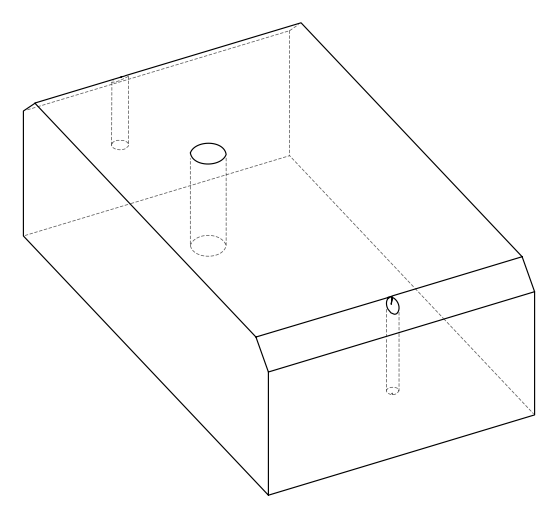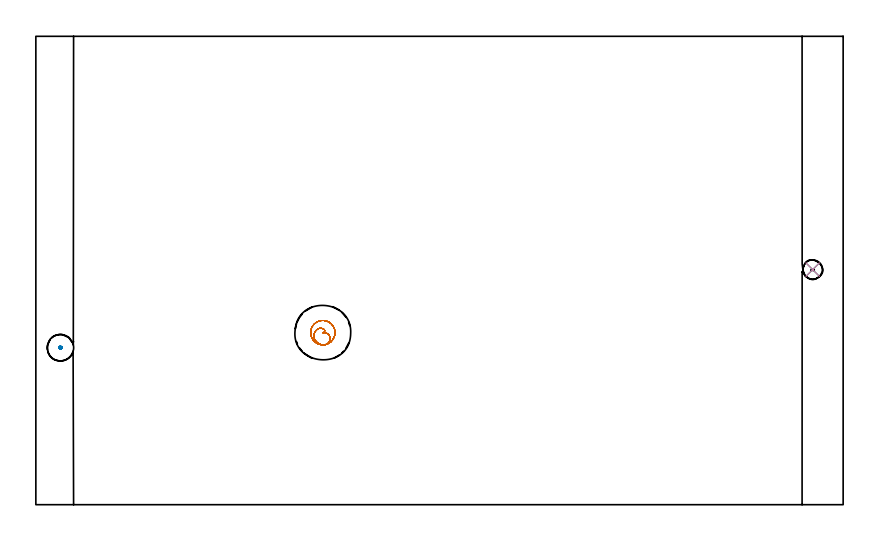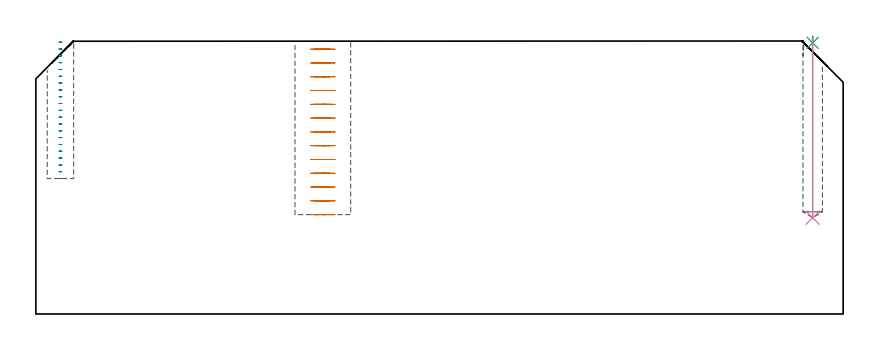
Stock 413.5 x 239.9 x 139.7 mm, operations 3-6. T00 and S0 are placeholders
(PLAN: 6 operations, 4 tool changes, 34 min)
(1 AREA_MILL | FG_CHAMFER_SURFACE | UGT0205_001 | 15.66 min | 52895 mm3)
(2 AREA_MILL_1 | FG_CHAMFER_SURFACE_1 | UGT0205_001 | 13.8 min | 44658 mm3)
(3 MILL_BLIND_HOLE_FROM_SOLID_MATERIAL | STEP1POCKET | NXT0201_012 | Spiral | 3.53 min | 56625 mm3)
(4 MILL_BLIND_HOLE_FROM_SOLID_MATERIAL_1 | STEP1POCKET_1 | NXT0201_011 | Spiral | 0.61 min | 9109 mm3)
(5 SPOT_DRILL | STEP1POCKET_2 | NXT0321_9005460120000 | 0.03 min | 0 mm3)
(6 DRILL_BLIND_HOLE_INTO_CENTER | STEP1POCKET_2 | UGT0301_495 | 0.37 min | 6479 mm3)
(TOOL UGT0205_001 | Chamfer Mill 20 x 3 x 45 deg. | D20 FL50 Z2)
(TOOL NXT0201_012 | ENDMILL 16mm [2P460-1600-NA 1630] | D16 FL38 Z6)
(TOOL NXT0201_011 | ENDMILL 12mm [2P460-1200-NA 1630] | D12 FL38 Z6)
(TOOL NXT0321_9005460120000 | NC Spot Drill, 142deg, 12mm, Carbide, Uncoated | D12 PA142 FL30 Z2)
(TOOL UGT0301_495 | Carbide Drill 10.0 mm | D10 PA118 FL90.5 Z2)
(OP 3 MILL_BLIND_HOLE_FROM_SOLID_MATERIAL)
G17 G21 G94 G90
T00 M6
G54
G17 G0 G90 X147. Y88.1 S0 M3
G43 Z149.7 H1
Z135.638
G94 G3 X147.606 Y89.794 R0.955 F250.
X144.584 Y90.082 R2.72
X142.787 Y84.775 R4.121
X148.219 Y81.97 R4.904
X153.13 Y89.319 R6.25
X148.219 Y81.97 R-6.25
X150.675 Y85.645 R3.125
X147. Y88.1 R3.125
G0 Z128.577
G3 X147.606 Y89.794 R0.955
X144.584 Y90.082 R2.72
X142.787 Y84.775 R4.121
X148.219 Y81.97 R4.904
X153.13 Y89.319 R6.25
X148.219 Y81.97 R-6.25
X150.675 Y85.645 R3.125
X147. Y88.1 R3.125
G0 Z121.515
G3 X147.606 Y89.794 R0.955
X144.584 Y90.082 R2.72
X142.787 Y84.775 R4.121
X148.219 Y81.97 R4.904
X153.13 Y89.319 R6.25
X148.219 Y81.97 R-6.25
X150.675 Y85.645 R3.125
X147. Y88.1 R3.125
G0 Z114.454
G3 X147.606 Y89.794 R0.955
X144.584 Y90.082 R2.72
X142.787 Y84.775 R4.121
X148.219 Y81.97 R4.904
X153.13 Y89.319 R6.25
X148.219 Y81.97 R-6.25
X150.675 Y85.645 R3.125
X147. Y88.1 R3.125
G0 Z107.392
G3 X147.606 Y89.794 R0.955
X144.584 Y90.082 R2.72
X142.787 Y84.775 R4.121
X148.219 Y81.97 R4.904
X153.13 Y89.319 R6.25
X148.219 Y81.97 R-6.25
X150.675 Y85.645 R3.125
X147. Y88.1 R3.125
G0 Z100.331
G3 X147.606 Y89.794 R0.955
X144.584 Y90.082 R2.72
X142.787 Y84.775 R4.121
X148.219 Y81.97 R4.904
X153.13 Y89.319 R6.25
X148.219 Y81.97 R-6.25
X150.675 Y85.645 R3.125
X147. Y88.1 R3.125
G0 Z93.269
G3 X147.606 Y89.794 R0.955
X144.584 Y90.082 R2.72
X142.787 Y84.775 R4.121
X148.219 Y81.97 R4.904
X153.13 Y89.319 R6.25
X148.219 Y81.97 R-6.25
X150.675 Y85.645 R3.125
X147. Y88.1 R3.125
G0 Z86.208
G3 X147.606 Y89.794 R0.955
X144.584 Y90.082 R2.72
X142.787 Y84.775 R4.121
X148.219 Y81.97 R4.904
X153.13 Y89.319 R6.25
X148.219 Y81.97 R-6.25
X150.675 Y85.645 R3.125
X147. Y88.1 R3.125
G0 Z79.146
G3 X147.606 Y89.794 R0.955
X144.584 Y90.082 R2.72
X142.787 Y84.775 R4.121
X148.219 Y81.97 R4.904
X153.13 Y89.319 R6.25
X148.219 Y81.97 R-6.25
X150.675 Y85.645 R3.125
X147. Y88.1 R3.125
G0 Z72.085
G3 X147.606 Y89.794 R0.955
X144.584 Y90.082 R2.72
X142.787 Y84.775 R4.121
X148.219 Y81.97 R4.904
X153.13 Y89.319 R6.25
X148.219 Y81.97 R-6.25
X150.675 Y85.645 R3.125
X147. Y88.1 R3.125
G0 Z65.023
G3 X147.606 Y89.794 R0.955
X144.584 Y90.082 R2.72
X142.787 Y84.775 R4.121
X148.219 Y81.97 R4.904
X153.13 Y89.319 R6.25
X148.219 Y81.97 R-6.25
X150.675 Y85.645 R3.125
X147. Y88.1 R3.125
G0 Z57.962
G3 X147.606 Y89.794 R0.955
X144.584 Y90.082 R2.72
X142.787 Y84.775 R4.121
X148.219 Y81.97 R4.904
X153.13 Y89.319 R6.25
X148.219 Y81.97 R-6.25
X150.675 Y85.645 R3.125
X147. Y88.1 R3.125
G0 Z50.9
G3 X147.606 Y89.794 R0.955
X144.584 Y90.082 R2.72
X142.787 Y84.775 R4.121
X148.219 Y81.97 R4.904
X153.13 Y89.319 R6.25
X148.219 Y81.97 R-6.25
X150.675 Y85.645 R3.125
X147. Y88.1 R3.125
G0 Z149.7
M5
M2
(OP 4 MILL_BLIND_HOLE_FROM_SOLID_MATERIAL_1)
G17 G21 G94 G90
T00 M6
G54
G17 G0 G90 X12.6 Y80.4 S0 M3
G43 Z149.7 H1
Z139.21
G94 G3 X12.975 Y80.775 R0.375 F250.
X12.6 Y81.15 R0.375
X11.85 Y80.4 R0.75
X12.6 Y81.15 R-0.75
X12.225 Y80.775 R0.375
X12.6 Y80.4 R0.375
G0 Z135.719
G3 X12.975 Y80.775 R0.375
X12.6 Y81.15 R0.375
X11.85 Y80.4 R0.75
X12.6 Y81.15 R-0.75
X12.225 Y80.775 R0.375
X12.6 Y80.4 R0.375
G0 Z132.229
G3 X12.975 Y80.775 R0.375
X12.6 Y81.15 R0.375
X11.85 Y80.4 R0.75
X12.6 Y81.15 R-0.75
X12.225 Y80.775 R0.375
X12.6 Y80.4 R0.375
G0 Z128.738
G3 X12.975 Y80.775 R0.375
X12.6 Y81.15 R0.375
X11.85 Y80.4 R0.75
X12.6 Y81.15 R-0.75
X12.225 Y80.775 R0.375
X12.6 Y80.4 R0.375
G0 Z125.248
G3 X12.975 Y80.775 R0.375
X12.6 Y81.15 R0.375
X11.85 Y80.4 R0.75
X12.6 Y81.15 R-0.75
X12.225 Y80.775 R0.375
X12.6 Y80.4 R0.375
G0 Z121.757
G3 X12.975 Y80.775 R0.375
X12.6 Y81.15 R0.375
X11.85 Y80.4 R0.75
X12.6 Y81.15 R-0.75
X12.225 Y80.775 R0.375
X12.6 Y80.4 R0.375
G0 Z118.267
G3 X12.975 Y80.775 R0.375
X12.6 Y81.15 R0.375
X11.85 Y80.4 R0.75
X12.6 Y81.15 R-0.75
X12.225 Y80.775 R0.375
X12.6 Y80.4 R0.375
G0 Z114.776
G3 X12.975 Y80.775 R0.375
X12.6 Y81.15 R0.375
X11.85 Y80.4 R0.75
X12.6 Y81.15 R-0.75
X12.225 Y80.775 R0.375
X12.6 Y80.4 R0.375
G0 Z111.286
G3 X12.975 Y80.775 R0.375
X12.6 Y81.15 R0.375
X11.85 Y80.4 R0.75
X12.6 Y81.15 R-0.75
X12.225 Y80.775 R0.375
X12.6 Y80.4 R0.375
G0 Z107.795
G3 X12.975 Y80.775 R0.375
X12.6 Y81.15 R0.375
X11.85 Y80.4 R0.75
X12.6 Y81.15 R-0.75
X12.225 Y80.775 R0.375
X12.6 Y80.4 R0.375
G0 Z104.305
G3 X12.975 Y80.775 R0.375
X12.6 Y81.15 R0.375
X11.85 Y80.4 R0.75
X12.6 Y81.15 R-0.75
X12.225 Y80.775 R0.375
X12.6 Y80.4 R0.375
G0 Z100.814
G3 X12.975 Y80.775 R0.375
X12.6 Y81.15 R0.375
X11.85 Y80.4 R0.75
X12.6 Y81.15 R-0.75
X12.225 Y80.775 R0.375
X12.6 Y80.4 R0.375
G0 Z97.324
G3 X12.975 Y80.775 R0.375
X12.6 Y81.15 R0.375
X11.85 Y80.4 R0.75
X12.6 Y81.15 R-0.75
X12.225 Y80.775 R0.375
X12.6 Y80.4 R0.375
G0 Z93.833
G3 X12.975 Y80.775 R0.375
X12.6 Y81.15 R0.375
X11.85 Y80.4 R0.75
X12.6 Y81.15 R-0.75
X12.225 Y80.775 R0.375
X12.6 Y80.4 R0.375
G0 Z90.343
G3 X12.975 Y80.775 R0.375
X12.6 Y81.15 R0.375
X11.85 Y80.4 R0.75
X12.6 Y81.15 R-0.75
X12.225 Y80.775 R0.375
X12.6 Y80.4 R0.375
G0 Z86.852
G3 X12.975 Y80.775 R0.375
X12.6 Y81.15 R0.375
X11.85 Y80.4 R0.75
X12.6 Y81.15 R-0.75
X12.225 Y80.775 R0.375
X12.6 Y80.4 R0.375
G0 Z83.362
G3 X12.975 Y80.775 R0.375
X12.6 Y81.15 R0.375
X11.85 Y80.4 R0.75
X12.6 Y81.15 R-0.75
X12.225 Y80.775 R0.375
X12.6 Y80.4 R0.375
G0 Z79.871
G3 X12.975 Y80.775 R0.375
X12.6 Y81.15 R0.375
X11.85 Y80.4 R0.75
X12.6 Y81.15 R-0.75
X12.225 Y80.775 R0.375
X12.6 Y80.4 R0.375
G0 Z76.381
G3 X12.975 Y80.775 R0.375
X12.6 Y81.15 R0.375
X11.85 Y80.4 R0.75
X12.6 Y81.15 R-0.75
X12.225 Y80.775 R0.375
X12.6 Y80.4 R0.375
G0 Z72.89
G3 X12.975 Y80.775 R0.375
X12.6 Y81.15 R0.375
X11.85 Y80.4 R0.75
X12.6 Y81.15 R-0.75
X12.225 Y80.775 R0.375
X12.6 Y80.4 R0.375
G0 Z69.4
G3 X12.975 Y80.775 R0.375
X12.6 Y81.15 R0.375
X11.85 Y80.4 R0.75
X12.6 Y81.15 R-0.75
X12.225 Y80.775 R0.375
X12.6 Y80.4 R0.375
G0 Z149.7
M5
M2
(OP 5 SPOT_DRILL)
G17 G21 G94 G90
T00 M6
G54
G17 G0 G90 X397.9 Y120.4 S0 M3
G43 Z149.7 H0
G94 G81 G98 Z138.87 F250. R142.3
G80
M5
M2
(OP 6 DRILL_BLIND_HOLE_INTO_CENTER)
G17 G21 G94 G90
T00 M6
G54
G17 G0 G90 X397.9 Y120.4 S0 M3
G43 Z149.7 H0
G94 G81 G98 Z49.3 F250. R141.3
G80
M5
M2
